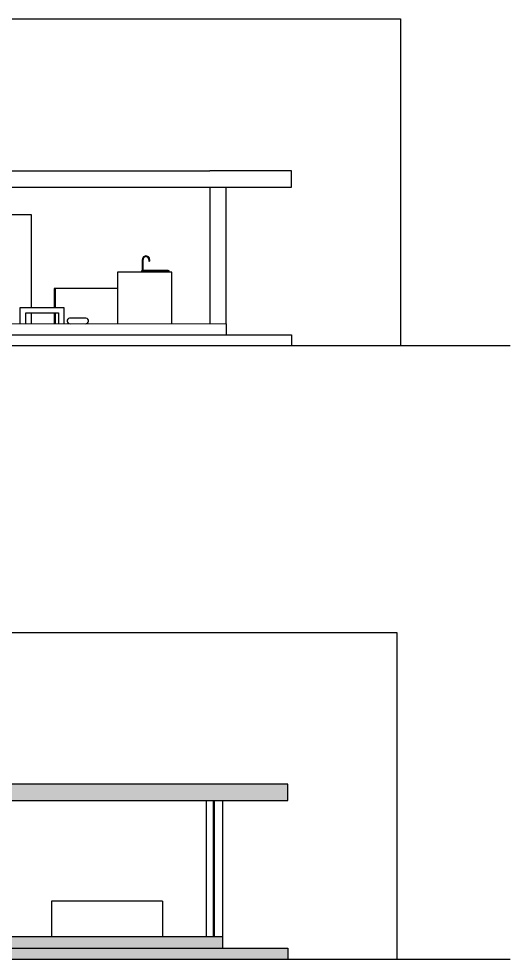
# Model space of a CAD drawing. Header units: centimetres. Extents: x -3096 to 17897, y -3131 to 15798.
# Drawn here: x 3310 to 4213, y 912 to 2639 of the extents above; entities that cross this region are included whole.
import ezdxf

# ---------------------------------------------------------------- set-up
doc = ezdxf.new("R2010")
doc.units = ezdxf.units.CM
for name, color, linetype in [('arredi', 1, 'Continuous'), ('piu', 6, 'Continuous'), ('Riempimenti', 4, 'Continuous')]:
    doc.layers.add(name, color=color, linetype=linetype)

msp = doc.modelspace()

# ---------------------------------------------------------------- hatches: boundary and pattern name
at = {"layer": 'Riempimenti', "transparency": 33554462}
h = msp.add_hatch(color=256, dxfattribs=at)
h.dxf.hatch_style = 1
h.paths.add_polyline_path([(2797.9, 1233.8), (2354.4, 1233.8), (2204.4, 1233.8), (2204.4, 1203.8), (2797.9, 1203.8)])
h.paths.add_polyline_path([(3804.4, 1233.8), (3151.9, 1233.8), (3151.9, 1203.8), (3804.4, 1203.8)])
h.paths.add_polyline_path([(3804.4, 932.4), (3654.4, 932.4), (2354.4, 932.4), (2204.4, 932.4), (2204.4, 912.4), (3804.4, 912.4)])
h = msp.add_hatch(color=256, dxfattribs=at)
h.dxf.hatch_style = 1
h.paths.add_polyline_path([(3684.4, 953.8), (2324.4, 953.8), (2324.4, 932.4), (2354.4, 932.4), (3654.4, 932.4), (3684.4, 932.4)])

# ---------------------------------------------------------------- linework, layer by layer
for p, q in [((2211.1, 2039.2), (3811.1, 2039.2)), ((3811.1, 2039.2), (4212.8, 2039.2)), ((3804.4, 1233.8), (3151.9, 1233.8)), ((3804.4, 1203.8), (3804.4, 1233.8)), ((3151.9, 1203.8), (3804.4, 1203.8)), ((3667.3, 1203.8), (3667.3, 953.8)), ((3669.3, 1203.8), (3669.3, 953.8)), ((3669.3, 1203.8), (3669.3, 953.8)), ((2324.4, 953.8), (3684.4, 953.8)), ((3684.4, 953.8), (3684.4, 932.4)), ((2354.4, 932.4), (3654.4, 932.4)), ((3654.4, 932.4), (3804.4, 932.4)), ((3804.4, 932.4), (3804.4, 912.4)), ((1752.5, 912.4), (4212.8, 912.4))]:
    msp.add_line(p, q)
at = {"layer": 'arredi'}
for p, q in [((3537.4, 2177.2), (3537.4, 2197.2)), ((3538.9, 2177.2), (3538.9, 2197.2)), ((3548.9, 2197.4), (3548.9, 2194.4)), ((3548.9, 2194.4), (3550.4, 2194.4)), ((3550.4, 2197.4), (3550.4, 2194.4)), ((3375.4, 2099.4), (3375.4, 2079.4)), ((3574.4, 1018.7), (3574.4, 953.8))]:
    msp.add_line(p, q, dxfattribs=at)
for points in [[(3586.4, 2174.2), (3586.4, 2176.2), (3535.4, 2176.2), (3535.4, 2174.2)], [(3584.4, 2176.2), (3584.4, 2177.2), (3537.4, 2177.2), (3537.4, 2176.2)], [(3591.4, 2079.2), (3591.4, 2174.2), (3491.4, 2174.2), (3491.4, 2079.3)], [(3377.4, 2144.2), (3375.4, 2144.2), (3375.4, 2109.4)], [(3491.4, 2144.2), (3377.4, 2144.2), (3377.4, 2109.4)], [(3313.1, 2079.4), (3313.1, 2109.4), (3393.1, 2109.4), (3393.1, 2079.4)], [(3323.1, 2079.4), (3323.1, 2099.4), (3383.1, 2099.4), (3383.1, 2079.4)], [(3377.4, 2099.4), (3377.4, 2079.4)], [(3433.7, 2089.4), (3403.7, 2089.4)], [(3574.4, 1018.7), (3370.4, 1018.7), (3370.4, 973.8)], [(3370.4, 973.8), (3370.4, 953.8)]]:
    msp.add_lwpolyline(points, dxfattribs=at)
for centre, radius, start, end in [((3543.9, 2197.4), 6.47, 0, 181.4768), ((3543.9, 2197.5), 5.01, 358.7478, 183.1622), ((3404.1, 2084.4), 5.02, 94.7715, 274.7715), ((3433.3, 2084.4), 5.02, 265.2285, 85.2285)]:
    msp.add_arc(centre, radius, start, end, dxfattribs=at)
at = {"layer": 'piu'}
for p, q in [((2011.1, 2639.2), (4011.1, 2639.2)), ((4011.1, 2639.2), (4011.1, 2039.2)), ((2211.1, 2359.9), (3661.1, 2359.9)), ((3811.1, 2359.9), (3661.1, 2359.9)), ((3811.1, 2329.9), (3811.1, 2359.9)), ((2211.1, 2329.9), (3661.1, 2329.9)), ((3661.1, 2329.9), (3811.1, 2329.9)), ((3661.4, 2329.9), (3661.4, 2079.2)), ((3661.4, 2329.9), (3691.1, 2329.9)), ((3691.4, 2079.2), (3691.4, 2329.9)), ((3332.9, 2099.4), (3332.9, 2079.4)), ((2331.4, 2079.9), (3691.4, 2079.2)), ((3691.4, 2079.2), (3691.4, 2059.2)), ((2211.1, 2059.2), (3811.1, 2059.2)), ((3811.1, 2059.2), (3811.1, 2039.2)), ((2004.4, 1512.4), (4004.4, 1512.4)), ((4004.4, 1512.4), (4004.4, 912.4)), ((3654.4, 1203.8), (3654.4, 953.8)), ((3654.4, 1203.8), (3684.1, 1203.8)), ((3684.4, 1203.8), (3684.4, 953.8))]:
    msp.add_line(p, q, dxfattribs=at)
msp.add_lwpolyline([(3232.9, 2279.9), (3332.9, 2279.9), (3332.9, 2109.4)], dxfattribs=at)

doc.saveas('drawing.dxf')
